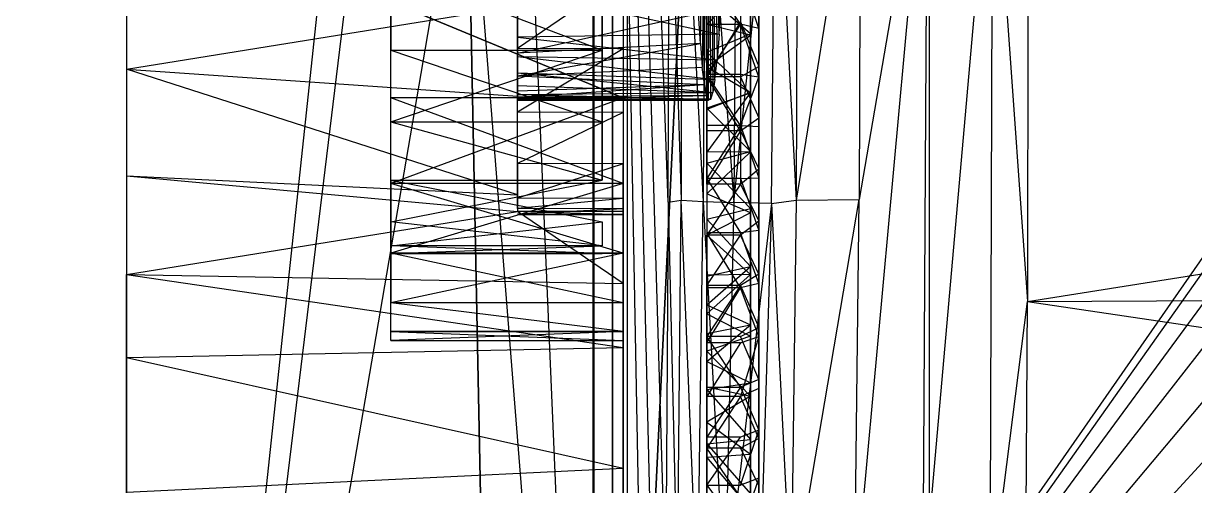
# Model space of a CAD drawing. Extents: x 11992 to 29481, y -6727 to 6811.
# Drawn here: x 12943.9 to 13054.7, y 2586.1 to 2629.9 of the extents above; entities that cross this region are included whole.
import ezdxf

# ---------------------------------------------------------------- set-up
doc = ezdxf.new("R2010")
doc.units = 0
doc.header["$MEASUREMENT"] = 0
doc.layers.get('0').update_dxf_attribs({"color": 8, "linetype": 'CONTINUOUS'})
for name, color, linetype in [('FF-FINISH【完成面】', 8, 'CONTINUOUS'), ('WALL', 8, 'CONTINUOUS'), ('zoylight 5回路', 4, 'CONTINUOUS')]:
    doc.layers.add(name, color=color, linetype=linetype)

msp = doc.modelspace()

# ---------------------------------------------------------------- linework, layer by layer
for p, q in [((12999.62, 2180.6, 559.57), (12999.62, 3630.6, 559.57)), ((12999.62, 2180.6, 429.57), (12999.62, 3630.6, 429.57)), ((12999.62, 2180.6, 429.57), (12999.62, 3630.6, 429.57)), ((12999.62, 2180.6, -40.43), (12999.62, 3630.6, -40.43)), ((12999.62, 3630.6, 559.57), (12999.62, 2180.6, 559.57)), ((12999.62, 3630.6, -2440.43), (12999.62, 2180.6, -2440.43)), ((12999.62, 3630.6, -2440.43), (12999.62, 2180.6, -2440.43)), ((12999.62, 3630.6, -2640.43), (12999.62, 2180.6, -2640.43)), ((12993.06, 2831.72, -2034.43), (12953.63, 2462.08, -2034.43)), ((12997.89, 2470.15, -2026.43), (12997.89, 2831.04, -2026.43)), ((12997.89, 2801.84, -2026.43), (13004.24, 2538.27, -1986.34)), ((12997.89, 2801.84, -2026.43), (13004.65, 2575.63, -1983.78)), ((13004.89, 2612.94, -1982.27), (12997.89, 2801.84, -2026.43)), ((12997.89, 2801.84, -2026.43), (13003.67, 2500.96, -1989.97)), ((13001.02, 2528.54, -1535.4), (13001.02, 2775.78, -1367.17)), ((13001.02, 2524.69, -1532.83), (13001.02, 2772.65, -1365.48)), ((13001.02, 2529.81, -1535.53), (13012.67, 2771.38, -1535.53)), ((13012.67, 2771.38, -1365.35), (13001.02, 2529.81, -1365.35)), ((12987.63, 2741.27, -2034.43), (12953.63, 2462.08, -2034.43)), ((12987.62, 2740.98, -2026.43), (12997.89, 2499.35, -2026.43)), ((13012.67, 2720.37, -1504.24), (13012.67, 2558.93, -1444.02)), ((13012.67, 2712.76, -1507.43), (13012.67, 2529.81, -1535.53)), ((13012.67, 2585.33, -1401.11), (13012.67, 2708.97, -1425.63)), ((13012.67, 2705.01, -1509.04), (13012.67, 2594.59, -1504.68)), ((12998.63, 2627.34, -2184.86), (12998.63, 2690.11, -2236.07)), ((12998.63, 2686.17, -2243.68), (12998.63, 2615.02, -2197.17)), ((13007.93, 2627.98, -2068.92), (13008.78, 2678.6, -2085.43)), ((13008.78, 2678.6, -2085.43), (13008.11, 2625.73, -2072.57)), ((13008.31, 2624.09, -2076.42), (13008.78, 2678.6, -2085.43)), ((13008.51, 2623.06, -2080.33), (13008.78, 2678.6, -2085.43)), ((13008.71, 2622.62, -2084.18), (13008.78, 2678.6, -2085.43)), ((13008.78, 2678.6, -2085.43), (13009.11, 2623.34, -2091.83)), ((13009.31, 2624.56, -2095.73), (13008.78, 2678.6, -2085.43)), ((13009.69, 2628.86, -2103.08), (13008.78, 2678.6, -2085.43)), ((13008.91, 2622.71, -2087.94), (13008.78, 2678.6, -2085.43)), ((13008.78, 2678.6, -2085.43), (13009.51, 2626.41, -2099.53)), ((13101.4, 2673.94, -2306.81), (13000.63, 2528.77, -2312)), ((13000.63, 2528.77, -2312), (13098.06, 2666.57, -2306.98)), ((13013.47, 2665.62, -1430.35), (13013.47, 2574.9, -1480.71)), ((13011.73, 2663.82, -1477.99), (13011.73, 2625.03, -1503.85)), ((13013.47, 2596.15, -1402.77), (13013.47, 2664.02, -1455.39)), ((13013.47, 2565.75, -1457.79), (13013.47, 2662.42, -1462.92)), ((13013.47, 2662.2, -1477.31), (13013.47, 2567.95, -1467.07)), ((13096.16, 2658.69, -2307.08), (13000.63, 2528.77, -2312)), ((12998.63, 2620.54, -2250.48), (12998.63, 2658.33, -2178.64)), ((13013.47, 2657.34, -1416.78), (13013.47, 2566.75, -1437.93)), ((13013.47, 2625.78, -1398.9), (13013.47, 2653.64, -1412.82)), ((13013.47, 2651.87, -1489.67), (13013.47, 2581.94, -1488.72)), ((13023.08, 2650.8, -1960.57), (13016.98, 2613.15, -1964.47)), ((13017.12, 2650.8, -1963.96), (13016.98, 2613.15, -1964.47)), ((13022.53, 2575.57, -1962.34), (13029.41, 2650.8, -1957.94)), ((13029.41, 2650.8, -1957.94), (13022.95, 2613.2, -1961.01)), ((13023.08, 2650.8, -1960.57), (13022.95, 2613.2, -1961.01)), ((13029.41, 2650.8, -1957.94), (13028.96, 2575.67, -1959.46)), ((12985.82, 2650.6, -2034.43), (12953.63, 2462.08, -2034.43)), ((12953.63, 2650.6, -2057.43), (12953.63, 2462.08, -2034.43)), ((12985.82, 2650.6, -2034.43), (12987.63, 2559.93, -2034.43)), ((12985.82, 2650.6, -2026.43), (12997.89, 2499.35, -2026.43)), ((12987.62, 2560.21, -2026.43), (12985.82, 2650.6, -2026.43)), ((13000.63, 2528.77, -2312), (13095.57, 2650.6, -2307.11)), ((13000.63, 2650.6, -2271.17), (13000.63, 2528.77, -2312)), ((13004.89, 2612.94, -1982.27), (13004.97, 2650.42, -1981.76)), ((13004.97, 2650.42, -1981.76), (13006.1, 2613.15, -1977.58)), ((13006.21, 2650.7, -1976.99), (13006.1, 2613.15, -1977.58)), ((13006.21, 2650.7, -1976.99), (13008.19, 2613.03, -1973.23)), ((13008.37, 2650.7, -1972.56), (13008.19, 2613.03, -1973.23)), ((13008.37, 2650.7, -1972.56), (13011.08, 2612.91, -1969.36)), ((13011.08, 2612.91, -1969.36), (13015.05, 2650.7, -1965.38)), ((13011.36, 2650.7, -1968.64), (13011.08, 2612.91, -1969.36)), ((13014.66, 2612.81, -1966.12), (13015.05, 2650.7, -1965.38)), ((13015.05, 2650.7, -1965.38), (13016.98, 2613.15, -1964.47)), ((13035.55, 2650.58, -1956.2), (13028.96, 2575.67, -1959.46)), ((13035.55, 2650.58, -1956.2), (13035.34, 2575.62, -1957.54)), ((13035.55, 2650.58, -1956.2), (13038.87, 2603.54, -1935.27)), ((13038.96, 2650.6, -1934.65), (13038.87, 2603.54, -1935.27)), ((12953.63, 2648.03, -2057.55), (12953.63, 2559.06, -2108.02)), ((13008.53, 2624.83, -1397), (13008.53, 2647.98, -1405.04)), ((12978.63, 2642.86, -2178.64), (12978.63, 2627.34, -2256)), ((13000.63, 2528.77, -2312), (13096.16, 2642.51, -2307.08)), ((12990.62, 2640.38, -2059.27), (12990.62, 2622.97, -2069.55)), ((13008.53, 2640.3, -1401.58), (13008.53, 2624.83, -1397)), ((13012.67, 2628.89, -1392.71), (13012.67, 2640.06, -1396.1)), ((12978.63, 2634.95, -2180.91), (12998.63, 2627.34, -2184.86)), ((12978.63, 2634.95, -2259.94), (12998.63, 2627.34, -2256)), ((13000.63, 2634.32, -2120.74), (12990.63, 2627.49, -2116.7)), ((12998.63, 2615.02, -2243.68), (12998.63, 2634.95, -2259.94)), ((13000.63, 2528.77, -2312), (13098.06, 2634.63, -2306.98)), ((13011.73, 2629.8, -1502.95), (13008.53, 2634.62, -1501.57)), ((13013.47, 2629.4, -1501.25), (13011.73, 2634.62, -1501.57)), ((13012.67, 2633.89, -1506.95), (13008.53, 2629.76, -1503.75)), ((13008.53, 2615.19, -1504.34), (13008.53, 2633.71, -1502.67)), ((13012.67, 2633.89, -1506.95), (13012.67, 2628.75, -1508.2)), ((12978.63, 2631.92, -2267.61), (13000.63, 2622.83, -2262.9)), ((12978.63, 2614.72, -2184.55), (12978.63, 2631.92, -2173.25)), ((13000.63, 2622.83, -2177.96), (12978.63, 2631.92, -2173.25)), ((12990.63, 2616.61, -2104.31), (12990.63, 2632.99, -2107.2)), ((12990.63, 2632.99, -2107.2), (13009.69, 2628.86, -2103.08)), ((13012.67, 2628.89, -1392.71), (13008.53, 2632.49, -1397.84)), ((12953.63, 2625.53, -2067.8), (12990.62, 2631.49, -2063.63)), ((12990.62, 2627.07, -2070.25), (13007.76, 2630.8, -2065.63)), ((13007.93, 2627.98, -2068.92), (13007.76, 2630.8, -2065.63)), ((13009.69, 2628.86, -2103.08), (13009.85, 2631.85, -2106.23)), ((12990.62, 2627.07, -2070.25), (12990.62, 2629.94, -2066.52)), ((13011.73, 2630.03, -1397.98), (13008.53, 2624.83, -1397)), ((13008.53, 2629.8, -1502.95), (13011.73, 2629.8, -1502.95)), ((13011.73, 2629.8, -1502.95), (13008.53, 2625.03, -1503.85)), ((13008.53, 2629.76, -1503.75), (13008.53, 2609.83, -1504.62)), ((13012.67, 2628.75, -1508.2), (13008.53, 2629.76, -1503.75)), ((13011.73, 2630.03, -1397.98), (13011.73, 2614.67, -1396.56)), ((13011.73, 2630.03, -1397.98), (13013.47, 2625.78, -1398.9)), ((13013.47, 2629.4, -1501.25), (13011.73, 2629.8, -1502.95)), ((13013.47, 2624.79, -1502.12), (13011.73, 2629.8, -1502.95)), ((13009.69, 2628.86, -2103.08), (12990.63, 2628.58, -2102.73)), ((12990.63, 2628.58, -2102.73), (13009.51, 2626.41, -2099.53)), ((13008.53, 2627.14, -1396.59), (13012.67, 2628.89, -1392.71)), ((13008.53, 2625.75, -1504.52), (13012.67, 2628.75, -1508.2)), ((13009.69, 2628.86, -2103.08), (13009.51, 2626.41, -2099.53)), ((13012.67, 2628.89, -1392.71), (13012.67, 2612.34, -1391.8)), ((13013.47, 2629.4, -1501.25), (13013.47, 2565.75, -1457.79)), ((13007.93, 2627.98, -2068.92), (12990.62, 2627.07, -2070.25)), ((12990.62, 2624.91, -2074.28), (13007.93, 2627.98, -2068.92)), ((13000.63, 2627.47, -2116.68), (12990.63, 2627.49, -2116.7)), ((13000.63, 2627.47, -2116.68), (12990.63, 2621.47, -2111.18)), ((13000.63, 2627.47, -2116.68), (13000.63, 2622.83, -2177.96)), ((13007.93, 2627.98, -2068.92), (13008.11, 2625.73, -2072.57)), ((13038.87, 2603.54, -1935.27), (13188.83, 2627.49, -1952.23)), ((12978.63, 2627.34, -2184.86), (12998.63, 2627.34, -2184.86)), ((12978.63, 2627.34, -2184.86), (12998.63, 2620.54, -2190.38)), ((12978.63, 2620.54, -2250.48), (12998.63, 2627.34, -2256)), ((12978.63, 2627.34, -2256), (12998.63, 2627.34, -2256)), ((12990.63, 2626.73, -2100.08), (13009.51, 2626.41, -2099.53)), ((12990.63, 2626.73, -2100.08), (13009.31, 2624.56, -2095.73)), ((13008.53, 2627.14, -1396.59), (13012.67, 2623.28, -1391.87)), ((13008.53, 2627.14, -1396.59), (13008.53, 2590.06, -1403.07)), ((13009.31, 2624.56, -2095.73), (13009.51, 2626.41, -2099.53)), ((12953.63, 2625.53, -2067.8), (12990.62, 2622.97, -2069.55)), ((12990.63, 2613.65, -2078.43), (12953.63, 2625.53, -2067.8)), ((12990.62, 2624.91, -2074.28), (13008.11, 2625.73, -2072.57)), ((13008.31, 2624.09, -2076.42), (13008.11, 2625.73, -2072.57)), ((13008.53, 2625.75, -1504.52), (13012.67, 2623.33, -1509)), ((13008.53, 2625.75, -1504.52), (13008.53, 2617.7, -1505.15)), ((13011.73, 2624.83, -1397), (13013.47, 2625.78, -1398.9)), ((12990.62, 2624.91, -2074.28), (13008.31, 2624.09, -2076.42)), ((12990.63, 2623.49, -2078.43), (12990.62, 2624.91, -2074.28)), ((12990.63, 2625.19, -2097.19), (13009.31, 2624.56, -2095.73)), ((12990.63, 2625.19, -2097.19), (13009.11, 2623.34, -2091.83)), ((13011.73, 2625.03, -1503.85), (13008.53, 2625.03, -1503.85)), ((13011.73, 2620.2, -1504.31), (13008.53, 2625.03, -1503.85)), ((13011.73, 2619.69, -1396.54), (13008.53, 2624.83, -1397)), ((13011.73, 2624.83, -1397), (13008.53, 2624.83, -1397)), ((13009.31, 2624.56, -2095.73), (13009.11, 2623.34, -2091.83)), ((13013.47, 2624.79, -1502.12), (13011.73, 2625.03, -1503.85)), ((13011.73, 2625.03, -1503.85), (13011.73, 2614.67, -1396.56)), ((13011.73, 2624.83, -1397), (13013.47, 2620.92, -1398.35)), ((13011.73, 2620.2, -1504.31), (13013.47, 2624.79, -1502.12)), ((12990.63, 2623.49, -2078.43), (12990.62, 2622.97, -2069.55)), ((12990.63, 2622.89, -2081.41), (13008.31, 2624.09, -2076.42)), ((12990.63, 2623.49, -2078.43), (13008.31, 2624.09, -2076.42)), ((12990.63, 2623.98, -2094.13), (13009.11, 2623.34, -2091.83)), ((12990.63, 2623.15, -2090.95), (13009.11, 2623.34, -2091.83)), ((12990.63, 2623.15, -2090.95), (13008.91, 2622.71, -2087.94)), ((13008.51, 2623.06, -2080.33), (12990.63, 2622.89, -2081.41)), ((12990.63, 2622.61, -2084.53), (13008.51, 2623.06, -2080.33)), ((13008.51, 2623.06, -2080.33), (13008.31, 2624.09, -2076.42)), ((13008.71, 2622.62, -2084.18), (13008.51, 2623.06, -2080.33)), ((13012.67, 2623.33, -1509), (13008.53, 2621.72, -1504.98)), ((13012.67, 2623.33, -1509), (13008.53, 2617.7, -1505.15)), ((13012.67, 2623.28, -1391.87), (13008.53, 2621.84, -1395.9)), ((13008.91, 2622.71, -2087.94), (13009.11, 2623.34, -2091.83)), ((13012.67, 2623.33, -1509), (13012.67, 2529.81, -1535.53)), ((13000.63, 2622.83, -2262.9), (12978.63, 2622.83, -2262.9)), ((13000.63, 2614.72, -2256.31), (12978.63, 2622.83, -2262.9)), ((13000.63, 2622.83, -2177.96), (12978.63, 2622.83, -2177.96)), ((13000.63, 2622.83, -2177.96), (12978.63, 2614.72, -2184.55)), ((12990.63, 2613.65, -2078.43), (12990.62, 2622.97, -2069.55)), ((12990.63, 2612.34, -2092.38), (12990.63, 2622.89, -2081.41)), ((13008.91, 2622.71, -2087.94), (12990.63, 2622.69, -2087.73)), ((12990.63, 2622.69, -2087.73), (13008.71, 2622.62, -2084.18)), ((12990.63, 2622.61, -2084.53), (13008.71, 2622.62, -2084.18)), ((12990.63, 2613.65, -2078.43), (12990.63, 2622.61, -2084.53)), ((13008.91, 2622.71, -2087.94), (13008.71, 2622.62, -2084.18)), ((13000.63, 2621.44, -2111.15), (12990.63, 2621.47, -2111.18)), ((13000.63, 2621.44, -2111.15), (12990.63, 2616.61, -2104.31)), ((13000.63, 2621.44, -2111.15), (13000.63, 2611.82, -2088.18)), ((13008.53, 2621.84, -1395.9), (13012.67, 2617.75, -1391.58)), ((13011.73, 2619.69, -1396.54), (13013.47, 2620.92, -1398.35)), ((13013.47, 2620.92, -1398.35), (13013.47, 2611.15, -1398.61)), ((12978.63, 2620.54, -2190.38), (12998.63, 2615.02, -2197.17)), ((12978.63, 2620.54, -2190.38), (12998.63, 2620.54, -2190.38)), ((12978.63, 2620.54, -2250.48), (12998.63, 2620.54, -2250.48)), ((12978.63, 2620.54, -2250.48), (12998.63, 2615.02, -2243.68)), ((13011.73, 2620.2, -1504.31), (13008.53, 2620.2, -1504.31)), ((13011.73, 2620.2, -1504.31), (13008.53, 2615.19, -1504.34)), ((13011.73, 2620.2, -1504.31), (13013.47, 2615.26, -1502.6)), ((13011.73, 2620.2, -1504.31), (13013.47, 2620.11, -1502.57)), ((13013.47, 2620.11, -1502.57), (13013.47, 2615.26, -1502.6)), ((13011.73, 2619.69, -1396.54), (13008.53, 2614.67, -1396.56)), ((13011.73, 2619.69, -1396.54), (13008.53, 2619.69, -1396.54)), ((13008.53, 2614.67, -1396.56), (13008.53, 2619.69, -1396.54)), ((13011.73, 2619.69, -1396.54), (13013.47, 2616.1, -1398.25)), ((13008.53, 2616.63, -1395.73), (13012.67, 2617.75, -1391.58)), ((13008.53, 2613.73, -1505.02), (13012.67, 2617.71, -1509.29)), ((13012.67, 2617.71, -1509.29), (13008.53, 2617.7, -1505.15)), ((13012.67, 2611.93, -1509.04), (13012.67, 2617.71, -1509.29)), ((13000.63, 2616.58, -2104.26), (12990.63, 2616.61, -2104.31)), ((12990.63, 2616.61, -2104.31), (12990.63, 2612.07, -2080.22)), ((13000.63, 2616.58, -2104.26), (12990.63, 2613.32, -2096.48)), ((13000.63, 2575.96, -2145.82), (13000.63, 2616.58, -2104.26)), ((13012.67, 2612.34, -1391.8), (13008.53, 2616.63, -1395.73)), ((12953.63, 2615.45, -2076.81), (12990.63, 2613.65, -2078.43)), ((12953.63, 2615.45, -2076.81), (12990.63, 2612.07, -2080.22)), ((13011.73, 2614.67, -1396.56), (13013.47, 2616.1, -1398.25)), ((12978.63, 2615.02, -2243.68), (12978.63, 2603.42, -2239.11)), ((12978.63, 2615.02, -2197.17), (12998.63, 2615.02, -2197.17)), ((12978.63, 2615.02, -2197.17), (12998.63, 2611.08, -2204.78)), ((12978.63, 2611.08, -2236.07), (12998.63, 2615.02, -2243.68)), ((12978.63, 2615.02, -2243.68), (12998.63, 2615.02, -2243.68)), ((12978.63, 2599.85, -2220.43), (12978.63, 2615.02, -2197.17)), ((13000.63, 2614.72, -2256.31), (12978.63, 2614.72, -2256.31)), ((13000.63, 2614.72, -2256.31), (12978.63, 2608.12, -2248.2)), ((12978.63, 2614.72, -2256.31), (12978.63, 2611.08, -2236.07)), ((13000.63, 2614.72, -2184.55), (12978.63, 2614.72, -2184.55)), ((13000.63, 2608.12, -2192.66), (12978.63, 2614.72, -2184.55)), ((13000.63, 2565.04, -2171.88), (13000.63, 2614.72, -2184.55)), ((13011.73, 2615.19, -1504.34), (13008.53, 2615.19, -1504.34)), ((13008.53, 2615.19, -1504.34), (13011.73, 2610.04, -1503.87)), ((13011.73, 2614.67, -1396.56), (13008.53, 2609.84, -1397.03)), ((13011.73, 2614.67, -1396.56), (13008.53, 2614.67, -1396.56)), ((13011.73, 2615.19, -1504.34), (13013.47, 2615.26, -1502.6)), ((13011.73, 2615.19, -1504.34), (13013.47, 2610.28, -1502.15)), ((13011.73, 2614.67, -1396.56), (13013.47, 2611.15, -1398.61)), ((13000.63, 2613.3, -2096.42), (12990.63, 2613.32, -2096.48)), ((13000.63, 2613.3, -2096.42), (12990.63, 2612.34, -2092.38)), ((13004.89, 2612.94, -1982.27), (13006.1, 2613.15, -1977.58)), ((13005.76, 2575.6, -1979.37), (13006.1, 2613.15, -1977.58)), ((13006.1, 2613.15, -1977.58), (13008.19, 2613.03, -1973.23)), ((13007.65, 2575.36, -1975.25), (13006.1, 2613.15, -1977.58)), ((13012.67, 2611.93, -1509.04), (13008.53, 2613.73, -1505.02)), ((13008.53, 2613.73, -1505.02), (13008.53, 2610.04, -1503.87)), ((13014.66, 2612.81, -1966.12), (13016.98, 2613.15, -1964.47)), ((13016.53, 2575.45, -1966.03), (13022.95, 2613.2, -1961.01)), ((13016.98, 2613.15, -1964.47), (13016.53, 2575.45, -1966.03)), ((13016.98, 2613.15, -1964.47), (13022.95, 2613.2, -1961.01)), ((13022.53, 2575.57, -1962.34), (13022.95, 2613.2, -1961.01)), ((12953.63, 2606.09, -2088.24), (12990.63, 2612.07, -2080.22)), ((13000.63, 2612.33, -2092.31), (12990.63, 2612.34, -2092.38)), ((13000.63, 2612.33, -2092.31), (12990.63, 2611.82, -2088.26)), ((13000.63, 2612.08, -2080.13), (12990.63, 2612.07, -2080.22)), ((13000.63, 2611.74, -2084.1), (12990.63, 2612.07, -2080.22)), ((13000.63, 2605.25, -2088.94), (12990.63, 2612.07, -2080.22)), ((13000.63, 2605.25, -2088.94), (13000.63, 2612.08, -2080.13)), ((13004.89, 2612.94, -1982.27), (13004.65, 2575.63, -1983.78)), ((13004.89, 2612.94, -1982.27), (13005.76, 2575.6, -1979.37)), ((13007.65, 2575.36, -1975.25), (13008.19, 2613.03, -1973.23)), ((13008.19, 2613.03, -1973.23), (13011.08, 2612.91, -1969.36)), ((13008.19, 2613.03, -1973.23), (13010.26, 2575.14, -1971.54)), ((13008.53, 2611.33, -1396.07), (13012.67, 2612.34, -1391.8)), ((13011.08, 2612.91, -1969.36), (13010.26, 2575.14, -1971.54)), ((13014.66, 2612.81, -1966.12), (13010.26, 2575.14, -1971.54)), ((13014.66, 2612.81, -1966.12), (13011.08, 2612.91, -1969.36)), ((13014.66, 2612.81, -1966.12), (13013.5, 2574.94, -1968.36)), ((13014.66, 2612.81, -1966.12), (13016.53, 2575.45, -1966.03)), ((12978.63, 2608.81, -2212.69), (12998.63, 2611.08, -2204.78)), ((12998.63, 2608.81, -2228.16), (12978.63, 2611.08, -2236.07)), ((12990.63, 2611.82, -2088.26), (13000.63, 2611.82, -2088.18)), ((12990.63, 2611.74, -2084.19), (13000.63, 2611.82, -2088.18)), ((13000.63, 2611.74, -2084.1), (12990.63, 2611.74, -2084.19)), ((12998.63, 2611.08, -2204.78), (12998.63, 2608.81, -2212.69)), ((12998.63, 2611.08, -2236.07), (12998.63, 2611.08, -2204.78)), ((13012.67, 2611.93, -1509.04), (13008.53, 2609.83, -1504.62)), ((13008.53, 2611.33, -1396.07), (13012.67, 2606.86, -1392.54)), ((13013.47, 2611.15, -1398.61), (13011.73, 2609.84, -1397.03)), ((13011.73, 2610.04, -1503.87), (13008.53, 2610.04, -1503.87)), ((13011.73, 2604.84, -1502.89), (13008.53, 2610.04, -1503.87)), ((13008.53, 2605.07, -1397.93), (13011.73, 2609.84, -1397.03)), ((13011.73, 2609.84, -1397.03), (13008.53, 2609.84, -1397.03)), ((13008.53, 2595.21, -1400.44), (13008.53, 2609.84, -1397.03)), ((13012.67, 2606.1, -1508.19), (13008.53, 2609.83, -1504.62)), ((13013.47, 2610.28, -1502.15), (13011.73, 2610.04, -1503.87)), ((13013.47, 2605.25, -1501.2), (13011.73, 2610.04, -1503.87)), ((13013.47, 2606.13, -1399.47), (13011.73, 2609.84, -1397.03)), ((12978.63, 2608.1, -2220.43), (12998.63, 2608.81, -2212.69)), ((12998.63, 2608.1, -2220.43), (12978.63, 2608.81, -2228.16)), ((12998.63, 2608.81, -2212.69), (12978.63, 2608.81, -2212.69)), ((12978.63, 2608.12, -2248.2), (13000.63, 2608.12, -2248.2)), ((13000.63, 2603.42, -2239.11), (12978.63, 2608.12, -2248.2)), ((13000.63, 2608.12, -2192.66), (12978.63, 2608.12, -2192.66)), ((13000.63, 2608.12, -2192.66), (12978.63, 2603.42, -2201.75)), ((12978.63, 2608.1, -2220.43), (12998.63, 2608.1, -2220.43)), ((12978.63, 2600.7, -2229.66), (12978.63, 2608.1, -2220.43)), ((13008.53, 2603.23, -1397.6), (13012.67, 2606.86, -1392.54)), ((13008.53, 2605.94, -1396.95), (13012.67, 2606.86, -1392.54)), ((13012.67, 2606.86, -1392.54), (13012.67, 2529.81, -1365.35)), ((12953.63, 2606.09, -2088.24), (13000.63, 2599.21, -2098.38)), ((12953.63, 2606.09, -2088.24), (13000.63, 2605.25, -2088.94)), ((12953.63, 2568.59, -2110.82), (12953.63, 2606.09, -2088.24)), ((13012.67, 2606.1, -1508.19), (13008.53, 2602.38, -1503.04)), ((13012.67, 2606.1, -1508.19), (13008.53, 2606.04, -1503.95)), ((13008.53, 2606.04, -1503.95), (13008.53, 2602.38, -1503.04)), ((13008.53, 2605.94, -1396.95), (13008.53, 2603.23, -1397.6)), ((13013.47, 2606.13, -1399.47), (13011.73, 2605.07, -1397.93)), ((13013.47, 2606.13, -1399.47), (13013.47, 2601.1, -1400.86)), ((13011.73, 2605.07, -1397.93), (13008.53, 2600.25, -1399.3)), ((13011.73, 2605.07, -1397.93), (13008.53, 2605.07, -1397.93)), ((13008.53, 2605.07, -1397.93), (13008.53, 2600.25, -1399.3)), ((13011.73, 2604.84, -1502.89), (13008.53, 2604.84, -1502.89)), ((13008.53, 2604.84, -1502.89), (13008.53, 2588.82, -1497.07)), ((13008.53, 2599.65, -1501.37), (13011.73, 2604.84, -1502.89)), ((13013.47, 2605.25, -1501.2), (13011.73, 2604.84, -1502.89)), ((13011.73, 2605.07, -1397.93), (13013.47, 2601.1, -1400.86)), ((13013.47, 2600.23, -1499.73), (13011.73, 2604.84, -1502.89)), ((13038.87, 2603.54, -1935.27), (13188.76, 2604.39, -1952.66)), ((13000.63, 2603.42, -2239.11), (12978.63, 2603.42, -2239.11)), ((13000.63, 2600.7, -2229.66), (12978.63, 2603.42, -2239.11)), ((13000.63, 2603.42, -2201.75), (12978.63, 2603.42, -2201.75)), ((13000.63, 2600.7, -2211.19), (12978.63, 2603.42, -2201.75)), ((13000.63, 2603.42, -2201.75), (13000.63, 2554.71, -2199.22)), ((13008.53, 2603.23, -1397.6), (13012.67, 2601.34, -1393.82)), ((13035.34, 2575.62, -1957.54), (13038.87, 2603.54, -1935.27)), ((13038.57, 2556.53, -1937.14), (13038.87, 2603.54, -1935.27)), ((13038.87, 2603.54, -1935.27), (13188.67, 2581.3, -1953.39)), ((13008.53, 2602.38, -1503.04), (13012.67, 2600.28, -1506.74)), ((13008.53, 2600.53, -1398.4), (13012.67, 2601.34, -1393.82)), ((13008.53, 2597.86, -1399.35), (13012.67, 2601.34, -1393.82)), ((13011.73, 2600.25, -1399.3), (13013.47, 2601.1, -1400.86)), ((12978.63, 2600.7, -2229.66), (13000.63, 2600.7, -2229.66)), ((13000.63, 2600.7, -2211.19), (12978.63, 2600.7, -2211.19)), ((13000.63, 2600.7, -2211.19), (12978.63, 2599.85, -2220.43)), ((12978.63, 2600.7, -2229.66), (13000.63, 2599.85, -2220.43)), ((12978.63, 2599.85, -2220.43), (13000.63, 2599.85, -2220.43)), ((13000.63, 2541.77, -2238.24), (13000.63, 2600.7, -2229.66)), ((13012.67, 2600.28, -1506.74), (13008.53, 2598.86, -1501.9)), ((13011.73, 2595.44, -1401.18), (13008.53, 2600.25, -1399.3)), ((13011.73, 2600.25, -1399.3), (13008.53, 2600.25, -1399.3)), ((13008.53, 2600.25, -1399.3), (13008.53, 2586.16, -1406.48)), ((13013.47, 2596.15, -1402.77), (13011.73, 2600.25, -1399.3)), ((13013.47, 2600.23, -1499.73), (13011.73, 2594.57, -1499.3)), ((13011.73, 2599.65, -1501.37), (13013.47, 2600.23, -1499.73)), ((12953.63, 2598.26, -2100.53), (13000.63, 2599.21, -2098.38)), ((13011.73, 2599.65, -1501.37), (13008.53, 2599.65, -1501.37)), ((13011.73, 2599.65, -1501.37), (13008.53, 2594.57, -1499.3)), ((13012.67, 2594.59, -1504.68), (13008.53, 2598.86, -1501.9)), ((13008.53, 2598.86, -1501.9), (13008.53, 2579.52, -1489.88)), ((12953.63, 2598.26, -2100.53), (12953.63, 2570.29, -2112.54)), ((12953.63, 2598.26, -2100.53), (13000.63, 2587.76, -2120.34)), ((13008.53, 2597.86, -1399.35), (13012.67, 2595.85, -1395.68)), ((13008.53, 2595.21, -1400.44), (13012.67, 2595.85, -1395.68)), ((13008.53, 2595.47, -1500.55), (13012.67, 2594.59, -1504.68)), ((13011.73, 2595.44, -1401.18), (13008.53, 2590.71, -1403.58)), ((13008.53, 2595.44, -1401.18), (13011.73, 2595.44, -1401.18)), ((13013.47, 2596.15, -1402.77), (13011.73, 2595.44, -1401.18)), ((13011.73, 2595.44, -1401.18), (13013.47, 2591.36, -1405.21)), ((13008.53, 2571.18, -1422.67), (13008.53, 2595.21, -1400.44)), ((13008.53, 2595.21, -1400.44), (13012.67, 2590.49, -1398.11)), ((13012.67, 2594.59, -1504.68), (13008.53, 2592.12, -1498.94)), ((13011.73, 2594.57, -1499.3), (13008.53, 2594.57, -1499.3)), ((13008.53, 2594.57, -1499.3), (13008.53, 2592.12, -1498.94)), ((13011.73, 2594.57, -1499.3), (13008.53, 2589.67, -1496.69)), ((13013.47, 2595.31, -1497.72), (13011.73, 2594.57, -1499.3)), ((13013.47, 2590.57, -1495.2), (13011.73, 2594.57, -1499.3)), ((13008.53, 2592.12, -1498.94), (13012.67, 2589.11, -1502.03)), ((13013.47, 2591.36, -1405.21), (13011.73, 2590.71, -1403.58)), ((13011.73, 2586.16, -1406.48), (13013.47, 2591.36, -1405.21)), ((13008.53, 2586.16, -1406.48), (13011.73, 2590.71, -1403.58)), ((13011.73, 2590.71, -1403.58), (13008.53, 2590.71, -1403.58)), ((13008.53, 2590.06, -1403.07), (13012.67, 2590.49, -1398.11)), ((13008.53, 2590.06, -1403.07), (13012.67, 2585.33, -1401.11)), ((13013.47, 2590.57, -1495.2), (13011.73, 2589.67, -1496.69)), ((13011.73, 2589.67, -1496.69), (13008.53, 2589.67, -1496.69)), ((13011.73, 2585.04, -1493.57), (13008.53, 2589.67, -1496.69)), ((13008.53, 2588.82, -1497.07), (13012.67, 2589.11, -1502.03)), ((13012.67, 2583.93, -1498.83), (13008.53, 2588.82, -1497.07)), ((13011.73, 2589.67, -1496.69), (13013.47, 2586.09, -1492.18)), ((13012.67, 2525.42, -1533.71), (13012.67, 2589.11, -1502.03)), ((12953.63, 2585.49, -2125.71), (13000.63, 2587.76, -2120.34)), ((13013.47, 2586.82, -1408.15), (13011.73, 2581.85, -1409.89)), ((13013.47, 2586.82, -1408.15), (13011.73, 2586.16, -1406.48)), ((13008.53, 2586.16, -1406.48), (13011.73, 2581.85, -1409.89)), ((13008.53, 2586.16, -1406.48), (13011.73, 2586.16, -1406.48))]:
    msp.add_line(p, q)
at = {"layer": 'FF-FINISH【完成面】', "linetype": 'ByBlock', "elevation": 0}
msp.add_lwpolyline([(13029.61, 2150.55), (13029.61, 3000.55), (13029.61, 3000.55), (13029.61, 3600.55), (13819.61, 3600.55)], dxfattribs=at)
at = {"layer": 'WALL', "linetype": 'ByBlock', "elevation": 0}
msp.add_lwpolyline([(12997.76, 3030.55), (12997.76, 2180.55), (12599.62, 2180.55)], dxfattribs=at)
at = {"layer": 'zoylight 5回路', "linetype": 'Continuous'}
msp.add_arc((20773.15, 2167.44), 8113.9, 156.205785, 184.910423, dxfattribs=at)

doc.saveas('drawing.dxf')
